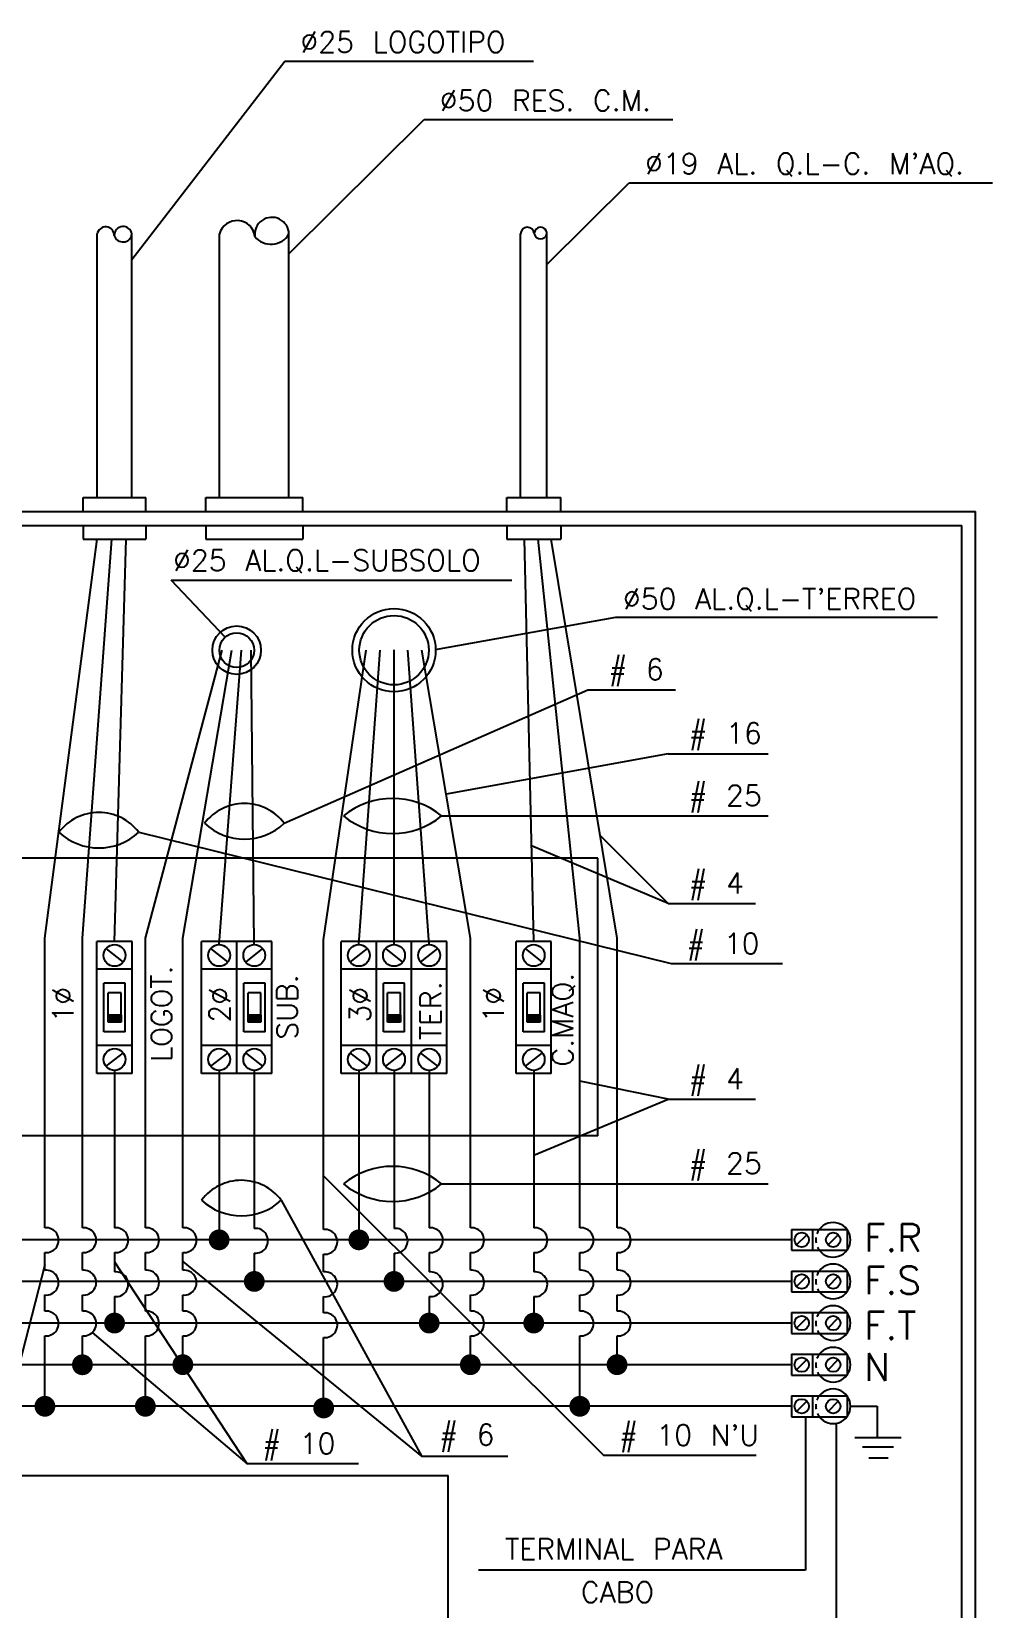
# Model space of a CAD drawing. Extents: x 0 to 0.454, y -0.021 to 0.524.
# Drawn here: x 0.2738 to 0.4122, y 0.2965 to 0.5238 of the extents above; entities that cross this region are included whole.
import ezdxf

# ---------------------------------------------------------------- set-up
doc = ezdxf.new("R2010")
doc.units = 0
doc.header["$MEASUREMENT"] = 0
doc.layers.add('DETALHES-DIVERSOS', color=7, linetype='CONTINUOUS')
doc.styles.add('R60', font='txt', dxfattribs={"height": 0.15, "bigfont": 'RHENO'})
doc.styles.add('R80', font='txt', dxfattribs={"height": 0.2, "bigfont": 'RHENO'})

msp = doc.modelspace()

# ---------------------------------------------------------------- linework, layer by layer
at = {"layer": 'DETALHES-DIVERSOS'}
for p, q in [((0.2882089109790318, 0.4909668099358522), (0.3102317779280689, 0.5195573690052528)), ((0.3102317779280689, 0.5195573690052528), (0.3460675131223012, 0.5195573690052528)), ((0.3108423109790319, 0.4917775359466829), (0.3303095614475434, 0.5111159262749366)), ((0.3303095614475434, 0.5111159262749366), (0.3661452966417757, 0.5111159262749366)), ((0.348008910979032, 0.4902225276297885), (0.3598812879928361, 0.5020163174712714)), ((0.3598812879928361, 0.5020163174712714), (0.4122030038602829, 0.5020163174712714)), ((0.2832089109790324, 0.4566279797819242), (0.2832089109790318, 0.4946279797819243)), ((0.2882089109790316, 0.4566279797819242), (0.2882089109790318, 0.4946279797819243)), ((0.3008423109790316, 0.4566279797819239), (0.3008423109790319, 0.4946279797819243)), ((0.3108423109790319, 0.4566279797819242), (0.3108423109790319, 0.4946279797819243)), ((0.3442089109790327, 0.4566279797819242), (0.3442089109790324, 0.4946279797819243)), ((0.3480089109790323, 0.4566279797819242), (0.3480089109790323, 0.4946279797819243)), ((0.2812089109790323, 0.4546279797819245), (0.2812089109790323, 0.4566279797819242)), ((0.2812089109790323, 0.4566279797819242), (0.2902089109790315, 0.4566279797819239)), ((0.2902089109790317, 0.4546279797819245), (0.2902089109790315, 0.4566279797819239)), ((0.298842310979032, 0.4546279797819245), (0.2988423109790317, 0.4566279797819236)), ((0.2988423109790317, 0.4566279797819236), (0.3128423109790318, 0.4566279797819242)), ((0.3128423109790318, 0.4546279797819245), (0.3128423109790318, 0.4566279797819242)), ((0.3422089109790328, 0.4546279797819245), (0.3422089109790328, 0.4566279797819242)), ((0.3422089109790328, 0.4566279797819242), (0.3500089109790325, 0.4566279797819242)), ((0.3500089109790325, 0.4546279797819245), (0.3500089109790325, 0.4566279797819242)), ((0.04977557764569838, 0.4546279797819243), (0.4097755776456982, 0.4546279797819243)), ((0.05177557764569855, 0.4526279797819244), (0.4077755776456984, 0.4526279797819244)), ((0.2812089109790323, 0.4526279797819244), (0.2812089109790323, 0.4506279797819248)), ((0.2902089109790317, 0.4526279797819244), (0.2902089109790315, 0.4506279797819251)), ((0.298842310979032, 0.4526279797819244), (0.2988423109790317, 0.4506279797819254)), ((0.3128423109790318, 0.4526279797819244), (0.3128423109790318, 0.4506279797819248)), ((0.3422089109790328, 0.4526279797819244), (0.3422089109790328, 0.4506279797819248)), ((0.3500089109790325, 0.4526279797819244), (0.3500089109790325, 0.4506279797819248)), ((0.4077755776456984, 0.05662797978192472), (0.4077755776456984, 0.4526279797819244)), ((0.4097755776456982, 0.05462797978192455), (0.4097755776456982, 0.4546279797819243)), ((0.2756767441804452, 0.3931158341172299), (0.2832022921633474, 0.4506279797819248)), ((0.2810813044180135, 0.3931158341172299), (0.2853273179073385, 0.4506279797819248)), ((0.2812089109790323, 0.4506279797819248), (0.2902089109790315, 0.4506279797819251)), ((0.2857089109790318, 0.3926279797819247), (0.2873802728333839, 0.4506279797819251)), ((0.2988423109790317, 0.4506279797819254), (0.3128423109790318, 0.4506279797819248)), ((0.3422089109790328, 0.4506279797819248), (0.3500089109790325, 0.4506279797819248)), ((0.3461089109790323, 0.3926279797819247), (0.344799959832266, 0.4506279797819251)), ((0.352744622550682, 0.3931158341172299), (0.3467705212011653, 0.4506279797819248)), ((0.358112713568964, 0.3931158341172299), (0.348620290192789, 0.4506279797819248)), ((0.2938901157742179, 0.4447290116272389), (0.3429642639421432, 0.4447290116272389)), ((0.3016608519561048, 0.4365078471860109), (0.2938901157742179, 0.4447290116272389)), ((0.3319747947921626, 0.4347249005205173), (0.3579559005768699, 0.4393726971793366)), ((0.3579559005768699, 0.4393726971793366), (0.4042933956061576, 0.4393726971793369)), ((0.2901480612672531, 0.3931158341172299), (0.3012089109790576, 0.4346279797819243)), ((0.2955526215048214, 0.3931158341172299), (0.3026089109790406, 0.4346279797819243)), ((0.3007755776456987, 0.3922007270251474), (0.3040089109790234, 0.4346279797819243)), ((0.3058422443123651, 0.3922007270251474), (0.3054089109790066, 0.4346279797819243)), ((0.3158389752068139, 0.3928774282743625), (0.3219755776456982, 0.4346279797819243)), ((0.320908910979032, 0.3922007270251474), (0.3239755776456984, 0.4346279797819243)), ((0.3259755776456988, 0.3922007270251474), (0.3259755776456988, 0.4346758879241402)), ((0.3310422443123652, 0.3922007270251474), (0.3279755776456982, 0.4346279797819243)), ((0.3369758477099164, 0.3931158341172299), (0.3299755776456983, 0.4346279797819243)), ((0.3101684419039556, 0.4096704222964387), (0.3539271734283837, 0.4289152412494279)), ((0.3539271734283837, 0.4289152412494279), (0.3665151043708151, 0.4289152412494279)), ((0.3654838527799542, 0.4197111503791542), (0.333474505821102, 0.4138790637036588)), ((0.3654838527799542, 0.4197111503791542), (0.3799056143894483, 0.4197111503791542)), ((0.3328312526877819, 0.41072868434288), (0.3654838527799542, 0.41072868434288)), ((0.3654838527799542, 0.41072868434288), (0.3799056143894483, 0.41072868434288)), ((0.2891952090066608, 0.4083872135633875), (0.3658930277531759, 0.3894393748554295)), ((0.3556713792772466, 0.4079072491055111), (0.3654838527799542, 0.3980960516377253)), ((0.3654838527799542, 0.3980960516377253), (0.3457975876040205, 0.4064228076448977)), ((0.3553306668940768, 0.4046279797819246), (0.06865633412606116, 0.4046279797819248)), ((0.3553306668940768, 0.3646279797819246), (0.3553306668940768, 0.4046279797819246)), ((0.3654838527799542, 0.3980960516377253), (0.3780717837223857, 0.3980960516377253)), ((0.2756767441804452, 0.3513550934686894), (0.2756767441804452, 0.3931158341172299)), ((0.2810813044180135, 0.3513550934686894), (0.2810813044180135, 0.3931158341172299)), ((0.2831755776456983, 0.3736279797819249), (0.283175577645698, 0.3926279797819247)), ((0.2882422443123652, 0.3926279797819247), (0.2831755776456986, 0.3926279797819247)), ((0.2844744887732862, 0.3916025236285661), (0.2869433331847774, 0.3896534359352835)), ((0.2882422443123646, 0.3736279797819246), (0.2882422443123646, 0.3926279797819247)), ((0.2901480612672531, 0.3513550934686894), (0.2901480612672531, 0.3931158341172299)), ((0.2955526215048214, 0.3513550934686894), (0.2955526215048214, 0.3931158341172299)), ((0.298242244312366, 0.3736279797819249), (0.2982422443123657, 0.3926279797819247)), ((0.3083755776456984, 0.3926279797819247), (0.2982422443123657, 0.3926279797819247)), ((0.2995411554399531, 0.3916025236285661), (0.3020099998514443, 0.3896534359352835)), ((0.3033089109790318, 0.3736279797819246), (0.3033089109790321, 0.3926279797819247)), ((0.3046078221066197, 0.3896534359352832), (0.3070766665181109, 0.3916025236285661)), ((0.3083755776456984, 0.3736279797819246), (0.3083755776456984, 0.3926279797819247)), ((0.3158389752068139, 0.351116687625822), (0.3158389752068139, 0.3928774282743625)), ((0.3335755776456985, 0.3926279797819247), (0.3183755776456984, 0.3926279797819247)), ((0.3183755776456987, 0.3736279797819249), (0.3183755776456984, 0.3926279797819247)), ((0.3196744887732861, 0.3896534359352837), (0.3221433331847776, 0.3916025236285661)), ((0.3234422443123653, 0.3736279797819249), (0.3234422443123656, 0.392627979781925)), ((0.3247411554399532, 0.3916025236285661), (0.3272099998514444, 0.3896534359352835)), ((0.3285089109790319, 0.3736279797819246), (0.3285089109790322, 0.3926279797819247)), ((0.3298078221066199, 0.3896534359352832), (0.3322766665181111, 0.3916025236285661)), ((0.3335755776456985, 0.3736279797819246), (0.3335755776456985, 0.3926279797819247)), ((0.3369758477099164, 0.3513550934686894), (0.3369758477099164, 0.3931158341172299)), ((0.3435755776456987, 0.3736279797819249), (0.3435755776456985, 0.3926279797819247)), ((0.3486422443123657, 0.3926279797819247), (0.3435755776456991, 0.3926279797819247)), ((0.3448744887732867, 0.3916025236285661), (0.3473433331847779, 0.3896534359352835)), ((0.3486422443123651, 0.3736279797819246), (0.3486422443123651, 0.3926279797819247)), ((0.352744622550682, 0.3513550934686894), (0.352744622550682, 0.3931158341172299)), ((0.358112713568964, 0.3513550934686894), (0.358112713568964, 0.3931158341172299)), ((0.3658930277531759, 0.3894393748554295), (0.381963787812296, 0.3894393748554295)), ((0.2882422443123649, 0.3886279797819246), (0.2831755776456983, 0.3886279797819246)), ((0.2841755776456985, 0.3796279797819249), (0.2841755776456985, 0.386627979781925)), ((0.2872422443123652, 0.3866279797819248), (0.2841755776456985, 0.386627979781925)), ((0.2872422443123649, 0.3796279797819249), (0.2872422443123652, 0.3866279797819248)), ((0.3083755776456984, 0.3886279797819246), (0.2982422443123657, 0.3886279797819246)), ((0.3074053335154163, 0.3866279797819248), (0.3043386668487496, 0.386627979781925)), ((0.3043386668487496, 0.3796279797819249), (0.3043386668487496, 0.386627979781925)), ((0.307405333515416, 0.3796279797819249), (0.3074053335154163, 0.3866279797819248)), ((0.3335755776456985, 0.3886279797819246), (0.3183755776456981, 0.3886279797819249)), ((0.3244422443123655, 0.3796279797819249), (0.3244422443123655, 0.386627979781925)), ((0.3275089109790322, 0.3866279797819248), (0.3244422443123655, 0.386627979781925)), ((0.327508910979032, 0.3796279797819249), (0.3275089109790322, 0.3866279797819248)), ((0.3486422443123653, 0.3886279797819246), (0.3435755776456987, 0.3886279797819246)), ((0.3476422443123657, 0.3866279797819248), (0.344575577645699, 0.386627979781925)), ((0.344575577645699, 0.3796279797819249), (0.344575577645699, 0.386627979781925)), ((0.3476422443123654, 0.3796279797819249), (0.3476422443123657, 0.3866279797819248)), ((0.2847755776456982, 0.3820279797819244), (0.2847755776456986, 0.3852279797819251)), ((0.2866422443123652, 0.3852279797819249), (0.2847755776456986, 0.3852279797819251)), ((0.2866422443123652, 0.3820279797819247), (0.2866422443123652, 0.3852279797819249)), ((0.3068053335154163, 0.3852279797819249), (0.3049386668487496, 0.3852279797819251)), ((0.3049386668487493, 0.3820279797819244), (0.3049386668487496, 0.3852279797819251)), ((0.3068053335154163, 0.3820279797819247), (0.3068053335154163, 0.3852279797819249)), ((0.3250422443123652, 0.3820279797819244), (0.3250422443123655, 0.3852279797819251)), ((0.3269089109790322, 0.3852279797819249), (0.3250422443123655, 0.3852279797819251)), ((0.3269089109790322, 0.3820279797819247), (0.3269089109790322, 0.3852279797819249)), ((0.3470422443123657, 0.3852279797819249), (0.345175577645699, 0.3852279797819251)), ((0.3451755776456987, 0.3820279797819244), (0.345175577645699, 0.3852279797819251)), ((0.3470422443123657, 0.3820279797819247), (0.3470422443123657, 0.3852279797819249)), ((0.2847755776456982, 0.3810279797819244), (0.2847755776456982, 0.3820279797819244)), ((0.2866422443123652, 0.3820279797819247), (0.2847755776456982, 0.3820279797819244)), ((0.2866422443123652, 0.3820279797819247), (0.2866422443123646, 0.3810279797819244)), ((0.3068053335154163, 0.3820279797819247), (0.3049386668487493, 0.3820279797819244)), ((0.3049386668487493, 0.3810279797819244), (0.3049386668487493, 0.3820279797819244)), ((0.3068053335154163, 0.3820279797819247), (0.3068053335154157, 0.3810279797819244)), ((0.3250422443123652, 0.3810279797819244), (0.3250422443123652, 0.3820279797819244)), ((0.3269089109790322, 0.3820279797819247), (0.3250422443123652, 0.3820279797819244)), ((0.3269089109790322, 0.3820279797819247), (0.3269089109790316, 0.3810279797819244)), ((0.3470422443123657, 0.3820279797819247), (0.3451755776456987, 0.3820279797819244)), ((0.3451755776456987, 0.3810279797819244), (0.3451755776456987, 0.3820279797819244)), ((0.3470422443123657, 0.3820279797819247), (0.3470422443123651, 0.3810279797819244)), ((0.2866422443123646, 0.3810279797819244), (0.2847755776456982, 0.3810279797819244)), ((0.3068053335154157, 0.3810279797819244), (0.3049386668487493, 0.3810279797819244)), ((0.3269089109790316, 0.3810279797819244), (0.3250422443123652, 0.3810279797819244)), ((0.3470422443123651, 0.3810279797819244), (0.3451755776456987, 0.3810279797819244)), ((0.2882422443123646, 0.377627979781925), (0.2831755776456983, 0.377627979781925)), ((0.2872422443123649, 0.3796279797819249), (0.2841755776456985, 0.3796279797819249)), ((0.3083755776456984, 0.3776279797819247), (0.2982422443123655, 0.377627979781925)), ((0.307405333515416, 0.3796279797819249), (0.3043386668487496, 0.3796279797819249)), ((0.3335755776456985, 0.3776279797819247), (0.3183755776456987, 0.377627979781925)), ((0.327508910979032, 0.3796279797819249), (0.3244422443123655, 0.3796279797819249)), ((0.3486422443123651, 0.377627979781925), (0.3435755776456987, 0.377627979781925)), ((0.3476422443123654, 0.3796279797819249), (0.344575577645699, 0.3796279797819249)), ((0.2869433331847772, 0.3766025236285661), (0.2844744887732857, 0.3746534359352834)), ((0.3020099998514441, 0.3766025236285661), (0.2995411554399526, 0.3746534359352834)), ((0.3070766665181109, 0.3746534359352834), (0.3046078221066192, 0.3766025236285658)), ((0.3221433331847778, 0.3746534359352834), (0.3196744887732864, 0.3766025236285661)), ((0.3272099998514442, 0.3766025236285661), (0.3247411554399527, 0.3746534359352834)), ((0.3322766665181111, 0.3746534359352834), (0.3298078221066193, 0.3766025236285658)), ((0.3473433331847777, 0.3766025236285661), (0.3448744887732862, 0.3746534359352834)), ((0.2882422443123646, 0.3736279797819246), (0.2831755776456983, 0.3736279797819249)), ((0.2857089109790316, 0.3740552325387022), (0.2857089109790313, 0.3513550934686894)), ((0.3083755776456984, 0.3736279797819246), (0.2982422443123652, 0.3736279797819246)), ((0.3007755776456985, 0.3740552325387022), (0.3007755776456982, 0.3496279797819243)), ((0.3058422443123651, 0.3740552325387022), (0.3058422443123651, 0.3512661949009758)), ((0.3335755776456985, 0.3736279797819246), (0.3183755776456987, 0.3736279797819249)), ((0.320908910979032, 0.3740552325387022), (0.3209089109790317, 0.3496279797819243)), ((0.3259755776456986, 0.3740552325387022), (0.3259755776456986, 0.3512661949009758)), ((0.3310422443123652, 0.3740552325387022), (0.3310422443123649, 0.3513550934686894)), ((0.3486422443123651, 0.3736279797819246), (0.3435755776456987, 0.3736279797819249)), ((0.3461089109790321, 0.3740552325387022), (0.3461089109790318, 0.3513550934686894)), ((0.3654838527799542, 0.3698876064208907), (0.352744622550682, 0.3725016751208268)), ((0.3461089109790318, 0.3618282083025839), (0.3654838527799542, 0.3698876064208907)), ((0.3654838527799542, 0.3698876064208907), (0.3780717837223857, 0.3698876064208907)), ((0.3553306668940768, 0.3646279797819246), (0.06865633412606158, 0.3646279797819243)), ((0.3158389752068139, 0.3588588252223648), (0.3561815538300958, 0.3185785665167178)), ((0.3328312526877819, 0.3576893602051924), (0.3654838527799542, 0.3576893602051924)), ((0.3654838527799542, 0.3576893602051924), (0.3799056143894483, 0.3576893602051924)), ((0.3097404167427861, 0.3553478894256999), (0.3300087687923151, 0.3183719543964555)), ((0.3832544424365502, 0.3511279797819246), (0.3832544424365499, 0.3481279797819239)), ((0.3832544424365502, 0.3511279797819246), (0.3912544424365503, 0.3511279797819246)), ((0.383984384949655, 0.3488911324853611), (0.3854623387303038, 0.3503648270784872)), ((0.3862544424365503, 0.3511279797819243), (0.3862544424365503, 0.3481279797819242)), ((0.388515465546226, 0.3488911324853611), (0.3899934193268747, 0.3503648270784872)), ((0.3912544424365503, 0.3511279797819246), (0.3912544424365503, 0.3481279797819239)), ((0.3832544424365499, 0.3496279797819243), (0.1644016702727951, 0.3496279797819243)), ((0.3832544424365499, 0.3481279797819239), (0.3912544424365503, 0.3481279797819239)), ((0.2756767441804449, 0.3460303209310992), (0.2682629655548728, 0.317287256092932)), ((0.2756767441804449, 0.3452344790642279), (0.2756767441804449, 0.3477991311234582)), ((0.2810813044180132, 0.3452344790642279), (0.2810813044180132, 0.3477991311234582)), ((0.2857089109790313, 0.3477991311235253), (0.2857089109790313, 0.3449988115128961)), ((0.2857089109790313, 0.3464505726863205), (0.3047693300551414, 0.3173747707843218)), ((0.2901480612672528, 0.3452344790642279), (0.2901480612672528, 0.3477991311234582)), ((0.2955526215048211, 0.3452344790642279), (0.2955526215048211, 0.3477991311234582)), ((0.2955526215048211, 0.3465168050938432), (0.3300087687923151, 0.3183719543964555)), ((0.3058422443123651, 0.3477102325557483), (0.3058422443123651, 0.3436279797819243)), ((0.3158389752068136, 0.3449960732213604), (0.3158389752068136, 0.3475607252805908)), ((0.3259755776456986, 0.3477102325557483), (0.3259755776456986, 0.3436279797819243)), ((0.3310422443123649, 0.3477991311235253), (0.3310422443123649, 0.3449988115128961)), ((0.3369758477099161, 0.3452344790642279), (0.3369758477099161, 0.3477991311234582)), ((0.3461089109790318, 0.3477991311235253), (0.3461089109790318, 0.3449988115128961)), ((0.3527446225506817, 0.3452344790642279), (0.3527446225506817, 0.3477991311234582)), ((0.3581127135689637, 0.3452344790642279), (0.3581127135689637, 0.3477991311234582)), ((0.3832544424365502, 0.3436279797819243), (0.1581808504004039, 0.3436279797819243)), ((0.3832544424365502, 0.3451279797819247), (0.3832544424365499, 0.342127979781924)), ((0.3832544424365502, 0.3451279797819247), (0.3912544424365503, 0.3451279797819247)), ((0.383984384949655, 0.3428911324853611), (0.3854623387303038, 0.3443648270784873)), ((0.3862544424365503, 0.3451279797819244), (0.3862544424365503, 0.3421279797819243)), ((0.388515465546226, 0.3428911324853611), (0.3899934193268747, 0.3443648270784873)), ((0.3912544424365503, 0.3451279797819247), (0.3912544424365503, 0.342127979781924)), ((0.2756767441804449, 0.3393427913720704), (0.2756767441804449, 0.3416785167191465)), ((0.2810813044180132, 0.3393427913720704), (0.2810813044180132, 0.3416785167191465)), ((0.285708910979031, 0.3414428491678187), (0.285708910979031, 0.3376279797819244)), ((0.2901480612672528, 0.3393427913720704), (0.2901480612672528, 0.3416785167191465)), ((0.2955526215048211, 0.3393427913720704), (0.2955526215048211, 0.3416785167191465)), ((0.3158389752068136, 0.339104385529203), (0.3158389752068136, 0.341440110876279)), ((0.3310422443123646, 0.3414428491678187), (0.3310422443123646, 0.3376279797819244)), ((0.3369758477099161, 0.3393427913720704), (0.3369758477099161, 0.3416785167191465)), ((0.3461089109790315, 0.3414428491678187), (0.3461089109790315, 0.3376279797819244)), ((0.3527446225506817, 0.3393427913720704), (0.3527446225506817, 0.3416785167191465)), ((0.3581127135689637, 0.3393427913720704), (0.3581127135689637, 0.3416785167191465)), ((0.3832544424365499, 0.342127979781924), (0.3912544424365503, 0.342127979781924)), ((0.3832544424365502, 0.3391279797819247), (0.3832544424365499, 0.336127979781924)), ((0.3832544424365502, 0.3391279797819247), (0.3912544424365503, 0.3391279797819247)), ((0.3862544424365503, 0.3391279797819244), (0.3862544424365503, 0.3361279797819243)), ((0.3912544424365503, 0.3391279797819247), (0.3912544424365503, 0.336127979781924)), ((0.3832544424365499, 0.3376279797819244), (0.1528487195053486, 0.3376279797819244)), ((0.383984384949655, 0.3368911324853612), (0.3854623387303038, 0.3383648270784873)), ((0.388515465546226, 0.3368911324853612), (0.3899934193268747, 0.3383648270784873)), ((0.2756767441804449, 0.3256277706477594), (0.2756767441804449, 0.3357868290268284)), ((0.2810813044180132, 0.3316279797819244), (0.2810813044180132, 0.3357868290268284)), ((0.2825011665249379, 0.3362689883217071), (0.3047693300551414, 0.3173747707843218)), ((0.2901480612672528, 0.3256277706477594), (0.2901480612672528, 0.3357868290268284)), ((0.2955526215048211, 0.3316279797819244), (0.2955526215048211, 0.3357868290268284)), ((0.3158389752068136, 0.325389364804892), (0.3158389752068136, 0.335548423183961)), ((0.3369758477099161, 0.3316279797819244), (0.3369758477099161, 0.3357868290268284)), ((0.3527446225506817, 0.3256277706477594), (0.3527446225506817, 0.3357868290268284)), ((0.3581127135689637, 0.3316279797819244), (0.3581127135689637, 0.3357868290268284)), ((0.3832544424365499, 0.336127979781924), (0.3912544424365503, 0.336127979781924)), ((0.3832544424365502, 0.3331279797819248), (0.3832544424365499, 0.3301279797819241)), ((0.3832544424365502, 0.3331279797819248), (0.3912544424365503, 0.3331279797819248)), ((0.383984384949655, 0.3308911324853612), (0.3854623387303038, 0.3323648270784874)), ((0.3862544424365503, 0.3331279797819245), (0.3862544424365503, 0.3301279797819244)), ((0.388515465546226, 0.3308911324853612), (0.3899934193268747, 0.3323648270784874)), ((0.3912544424365503, 0.3331279797819248), (0.3912544424365503, 0.3301279797819241)), ((0.3832544424365499, 0.3316279797819244), (0.247189247778354, 0.3316279797819244)), ((0.3832544424365499, 0.3301279797819241), (0.3912544424365503, 0.3301279797819241)), ((0.3832544424365502, 0.3256279797819245), (0.2439109853538206, 0.3256279797819245)), ((0.3832544424365502, 0.3271279797819248), (0.3832544424365499, 0.3241279797819241)), ((0.3832544424365502, 0.3271279797819248), (0.3912544424365503, 0.3271279797819248)), ((0.383984384949655, 0.3248911324853613), (0.3854623387303038, 0.3263648270784874)), ((0.3862544424365503, 0.3271279797819245), (0.3862544424365503, 0.3241279797819244)), ((0.388515465546226, 0.3248911324853613), (0.3899934193268747, 0.3263648270784874)), ((0.3912544424365503, 0.3271279797819248), (0.3912544424365503, 0.3241279797819241)), ((0.3917544424365504, 0.3256279797819245), (0.3956005994068612, 0.3256279797819245)), ((0.3956005994068612, 0.3256279797819245), (0.3956005994068612, 0.3211065731275953)), ((0.3832544424365499, 0.3241279797819241), (0.3912544424365503, 0.3241279797819241)), ((0.38527103457363, 0.3241279797819241), (0.38527103457363, 0.3020275848705423)), ((0.389699527505078, 0.3231679189530478), (0.389699527505078, 0.2825898434106334)), ((0.3923645325669837, 0.3211065731275953), (0.3990598467067589, 0.3211065731275953)), ((0.3423790259985246, 0.3183719543964555), (0.3300087687923151, 0.3183719543964555)), ((0.3561815538300958, 0.3185785665167178), (0.3781674331146955, 0.3185785665167178)), ((0.3934804215789738, 0.3197684135317032), (0.397943964338824, 0.3197684135317032)), ((0.3047693300551414, 0.3173747707843218), (0.3208400901142615, 0.3173747707843218)), ((0.394373130130944, 0.3182072289327696), (0.3971628426948364, 0.3182072289327696)), ((0.2137755776456984, 0.3156279797819245), (0.333775577645698, 0.3156279797819245)), ((0.333775577645698, 0.1656279797819251), (0.333775577645698, 0.3156279797819245)), ((0.38527103457363, 0.3020275848705423), (0.3381634825906754, 0.3020275848705423))]:
    msp.add_line(p, q, dxfattribs=at)
at = {"layer": 'DETALHES-DIVERSOS', "const_width": 0.001}
for points in [[(0.2866422443123649, 0.3815279797819245), (0.2847755776456982, 0.3815279797819245)], [(0.306805333515416, 0.3815279797819245), (0.3049386668487493, 0.3815279797819245)], [(0.3269089109790319, 0.3815279797819245), (0.3250422443123652, 0.3815279797819245)], [(0.3470422443123654, 0.3815279797819245), (0.3451755776456987, 0.3815279797819245)]]:
    msp.add_lwpolyline(points, dxfattribs=at)
at = {"layer": 'DETALHES-DIVERSOS', "const_width": 0.0015}
for points in [[(0.300025577645698, 0.3496279797819243, 1), (0.3015255776456984, 0.3496279797819243, 1)], [(0.3201589109790315, 0.3496279797819243, 1), (0.3216589109790319, 0.3496279797819243, 1)], [(0.3050922443123652, 0.3436279797819243, 1), (0.306592244312365, 0.3436279797819243, 1)], [(0.3252255776456987, 0.3436279797819243, 1), (0.3267255776456985, 0.3436279797819243, 1)], [(0.2849589109790311, 0.3376279797819244, 1), (0.2864589109790312, 0.3376279797819244, 1)], [(0.3302922443123647, 0.3376279797819244, 1), (0.3317922443123648, 0.3376279797819244, 1)], [(0.3453589109790316, 0.3376279797819244, 1), (0.3468589109790317, 0.3376279797819244, 1)], [(0.2803313044180133, 0.3316108784517035, 1), (0.2818313044180131, 0.3316108784517035, 1)], [(0.2948026215048212, 0.3316279797819244, 1), (0.296302621504821, 0.3316279797819244, 1)], [(0.3362258477099162, 0.3316279797819244, 1), (0.337725847709916, 0.3316279797819244, 1)], [(0.3573627135689638, 0.3316279797819244, 1), (0.3588627135689636, 0.3316279797819244, 1)], [(0.274926744180445, 0.3256277706477594, 1), (0.2764267441804448, 0.3256277706477594, 1)], [(0.2893980612672529, 0.3256277706477594, 1), (0.2908980612672527, 0.3256277706477594, 1)], [(0.3150889752068137, 0.325389364804892, 1), (0.3165889752068135, 0.325389364804892, 1)], [(0.3519946225506819, 0.3256277706477594, 1), (0.3534946225506816, 0.3256277706477594, 1)]]:
    msp.add_lwpolyline(points, format="xyb", close=True, dxfattribs=at)
at = {"layer": 'DETALHES-DIVERSOS'}
for centre, radius in [((0.3259755776456983, 0.4346279797819243), 0.006), ((0.3259755776456983, 0.4346279797819243), 0.005), ((0.3033089109790321, 0.4346279797819243), 0.0035), ((0.3033089109790321, 0.4346279797819243), 0.0025), ((0.2857089109790318, 0.3906279797819248), 0.001572747243222636), ((0.3007755776456987, 0.3906279797819248), 0.001572747243222636), ((0.3058422443123651, 0.3906279797819248), 0.001572747243222636), ((0.320908910979032, 0.3906279797819248), 0.001572747243222636), ((0.3259755776456988, 0.3906279797819248), 0.001572747243222636), ((0.3310422443123652, 0.3906279797819248), 0.001572747243222636), ((0.3461089109790323, 0.3906279797819248), 0.001572747243222636), ((0.2857089109790316, 0.3756279797819248), 0.001572747243222636), ((0.3007755776456985, 0.3756279797819248), 0.001572747243222636), ((0.3058422443123651, 0.3756279797819248), 0.001572747243222636), ((0.320908910979032, 0.3756279797819248), 0.001572747243222636), ((0.3259755776456986, 0.3756279797819248), 0.001572747243222636), ((0.3310422443123652, 0.3756279797819248), 0.001572747243222636), ((0.3461089109790321, 0.3756279797819248), 0.001572747243222636), ((0.3847233618399794, 0.3496279797819243), 0.001043566376847025), ((0.3892544424365504, 0.3496279797819243), 0.001043566376847025), ((0.3847233618399794, 0.3436279797819243), 0.001043566376847025), ((0.3892544424365504, 0.3436279797819243), 0.001043566376847025), ((0.3847233618399794, 0.3376279797819244), 0.001043566376847025), ((0.3892544424365504, 0.3376279797819244), 0.001043566376847025), ((0.3847233618399794, 0.3316279797819244), 0.001043566376847025), ((0.3892544424365504, 0.3316279797819244), 0.001043566376847025), ((0.3847233618399794, 0.3256279797819245), 0.001043566376847025), ((0.3892544424365504, 0.3256279797819245), 0.001043566376847025)]:
    msp.add_circle(centre, radius, dxfattribs=at)
for centre, radius, start, end in [((0.2844311512180015, 0.494405735655862), 0.001242281632048733, 0.7269080900870063, 169.69430823671), ((0.2869487657406619, 0.4944308734317936), 0.001275467339859563, 8.889919933911148, 180.4212518401785), ((0.303354861924809, 0.4939589043257799), 0.002600110424797579, 6.850517725057009, 165.088557340918), ((0.308380469544032, 0.4945700287360613), 0.002462523416091205, 1.348477287816562, 187.0205972405005), ((0.3451935605827141, 0.4946136495603277), 0.0009847538764999376, 2.24553863754025, 179.166197546668), ((0.3470937796335655, 0.4946812589059458), 0.0009166809938645577, 356.6679899495096, 181.814449456273), ((0.2869209275269206, 0.4947727209099615), 0.001296090802011253, 195.7230611204991, 353.5881106535893), ((0.3082664926631661, 0.4961278543074717), 0.002980681732210575, 218.5809110272097, 329.7881635011078), ((0.3470963680342793, 0.494876698570176), 0.0009458306728205168, 193.7284083016527, 344.7540311041303), ((0.3044162810808497, 0.4053054198883466), 0.007220844836826458, 37.19288780795806, 142.7442320208916), ((0.3257645535559949, 0.4021125743209917), 0.01114341009424335, 50.64232761500556, 129.3576723849945), ((0.2834430481835553, 0.4040222111552951), 0.007220844836826458, 37.19288780795806, 142.7442320208916), ((0.3044220541705896, 0.4158261814441274), 0.008421065411605103, 226.9070175209375, 313.03010230791), ((0.3257645535559949, 0.4193447943647685), 0.01114341009424335, 230.642327615004, 309.3576723849944), ((0.2834488212732951, 0.4145429727110759), 0.008421065411605103, 226.9070175209375, 313.03010230791), ((0.3257645535559949, 0.3490732501833041), 0.01114341009424335, 50.64232761500556, 129.3576723849945), ((0.3039882559196805, 0.3509828870176075), 0.007220844836826458, 37.19288780795806, 142.7442320208916), ((0.3257645535559949, 0.3663054702270809), 0.01114341009424335, 230.642327615004, 309.3576723849944), ((0.3039940290094204, 0.3615036485733883), 0.008421065411605103, 226.9070175209375, 313.03010230791), ((0.2758647714855438, 0.3495771122960757), 0.001787895779298032, 263.963222418095, 96.03677758190494), ((0.2812693317231121, 0.3495771122960757), 0.001787895779298032, 263.963222418095, 96.03677758190494), ((0.2858969382841302, 0.3495771122960757), 0.001787895779298032, 263.9632224178712, 96.03677758191398), ((0.2903360885723517, 0.3495771122960757), 0.001787895779298032, 263.963222418095, 96.03677758190494), ((0.29574064880992, 0.3495771122960757), 0.001787895779298032, 263.963222418095, 96.03677758190494), ((0.306030271617464, 0.3494882137283621), 0.001787895779298032, 263.963222418086, 96.03677758191398), ((0.3160270025119125, 0.3493387064532082), 0.001787895779298032, 263.963222418095, 96.03677758190494), ((0.3261636049507975, 0.3494882137283621), 0.001787895779298032, 263.963222418086, 96.03677758191398), ((0.3312302716174638, 0.3495771122960757), 0.001787895779298032, 263.9632224178712, 96.03677758191398), ((0.337163875015015, 0.3495771122960757), 0.001787895779298032, 263.963222418095, 96.03677758190494), ((0.3462969382841307, 0.3495771122960757), 0.001787895779298032, 263.9632224178712, 96.03677758191398), ((0.3529326498557807, 0.3495771122960757), 0.001787895779298032, 263.963222418095, 96.03677758190494), ((0.3583007408740626, 0.3495771122960757), 0.001787895779298032, 263.963222418095, 96.03677758190494), ((0.3892544424365504, 0.349627979781924), 0.002499999999999943, 143.130102354139, 159.4178478760283), ((0.3892544424365504, 0.3496279797819243), 0.0025, 216.8698976458519, 143.1301023541443), ((0.3892544424365504, 0.349627979781924), 0.002499999999999943, 172.8231138920281, 190.0273418919263), ((0.3892544424365504, 0.349627979781924), 0.002499999999999943, 205.0322463286664, 216.8698976458466), ((0.3892544424365504, 0.3436279797819243), 0.0025, 216.8698976458519, 143.1301023541443), ((0.2758647714855438, 0.3434564978916872), 0.001787895779298032, 263.9632224178386, 96.03677758216142), ((0.2812693317231121, 0.3434564978916872), 0.001787895779298032, 263.9632224178386, 96.03677758216142), ((0.2858969382841302, 0.3432208303403574), 0.001787895779298032, 263.9632224178341, 96.03677758216593), ((0.2903360885723517, 0.3434564978916872), 0.001787895779298032, 263.9632224178386, 96.03677758216142), ((0.29574064880992, 0.3434564978916872), 0.001787895779298032, 263.9632224178386, 96.03677758216142), ((0.3160270025119125, 0.3432180920488198), 0.001787895779298032, 263.9632224178386, 96.03677758216142), ((0.3312302716174638, 0.3432208303403574), 0.001787895779298032, 263.9632224178341, 96.03677758216593), ((0.337163875015015, 0.3434564978916872), 0.001787895779298032, 263.9632224178386, 96.03677758216142), ((0.3462969382841307, 0.3432208303403574), 0.001787895779298032, 263.9632224178341, 96.03677758216593), ((0.3529326498557807, 0.3434564978916872), 0.001787895779298032, 263.9632224178386, 96.03677758216142), ((0.3583007408740626, 0.3434564978916872), 0.001787895779298032, 263.9632224178386, 96.03677758216142), ((0.3892544424365504, 0.3436279797819241), 0.002499999999999943, 172.8231138920281, 190.0273418919263), ((0.3892544424365504, 0.3436279797819241), 0.002499999999999943, 143.130102354139, 159.4178478760283), ((0.3892544424365504, 0.3436279797819241), 0.002499999999999943, 205.0322463286664, 216.8698976458466), ((0.2758647714855438, 0.3375648101993748), 0.001787895779298032, 263.9632224178567, 96.03677758163937), ((0.2812693317231121, 0.3375648101993748), 0.001787895779298032, 263.9632224178567, 96.03677758163937), ((0.2903360885723517, 0.3375648101993748), 0.001787895779298032, 263.9632224178567, 96.03677758163937), ((0.29574064880992, 0.3375648101993748), 0.001787895779298032, 263.9632224178567, 96.03677758163937), ((0.3160270025119125, 0.3373264043565073), 0.001787895779298032, 263.9632224178567, 96.03677758163937), ((0.337163875015015, 0.3375648101993748), 0.001787895779298032, 263.9632224178567, 96.03677758163937), ((0.3529326498557807, 0.3375648101993748), 0.001787895779298032, 263.9632224178567, 96.03677758163937), ((0.3583007408740626, 0.3375648101993748), 0.001787895779298032, 263.9632224178567, 96.03677758163937), ((0.3892544424365504, 0.3376279797819241), 0.002499999999999943, 143.130102354139, 159.4178478760283), ((0.3892544424365504, 0.3376279797819244), 0.0025, 216.8698976458519, 143.1301023541443), ((0.3892544424365504, 0.3376279797819241), 0.002499999999999943, 172.8231138920281, 190.0273418919263), ((0.3892544424365504, 0.3376279797819241), 0.002499999999999943, 205.0322463286664, 216.8698976458466), ((0.3892544424365504, 0.3316279797819242), 0.002499999999999943, 172.8231138920281, 190.0273418919263), ((0.3892544424365504, 0.3316279797819242), 0.002499999999999943, 143.130102354139, 159.4178478760283), ((0.3892544424365504, 0.3316279797819244), 0.0025, 216.8698976458519, 143.1301023541443), ((0.3892544424365504, 0.3316279797819242), 0.002499999999999943, 205.0322463286664, 216.8698976458466), ((0.3892544424365504, 0.3256279797819245), 0.0025, 216.8698976458519, 143.1301023541443), ((0.3892544424365504, 0.3256279797819242), 0.002499999999999943, 172.8231138920281, 190.0273418919263), ((0.3892544424365504, 0.3256279797819242), 0.002499999999999943, 143.130102354139, 159.4178478760283), ((0.3892544424365504, 0.3256279797819242), 0.002499999999999943, 205.0322463286664, 216.8698976458466)]:
    msp.add_arc(centre, radius, start, end, dxfattribs=at)

# ---------------------------------------------------------------- texts
for s, height, style, p in [('%%C25 LOGOTIPO', 0.003, 'R60', (0.3124956998913656, 0.5208142527196792)), ('%%C50 RES. C.M.', 0.003, 'R60', (0.3325734834108401, 0.512372809989363)), ("%%C19 AL. Q.L-C. M'AQ.", 0.003, 'R60', (0.3621452099561329, 0.5032732011856977)), ('%%C25 AL.Q.L-SUBSOLO', 0.003, 'R60', (0.2941374673072504, 0.4460843966146952)), ("%%C50 AL.Q.L-T'ERREO", 0.003, 'R60', (0.3589542296752056, 0.440534455740014)), ('# 6', 0.003, 'R60', (0.3568885804869761, 0.4303741403023416)), ('# 16', 0.003, 'R60', (0.3684452598385466, 0.4211700494320679)), ('# 25', 0.003, 'R60', (0.3684452598385466, 0.4121875833957937)), ('# 4', 0.003, 'R60', (0.3684452598385466, 0.399554950690639)), ('# 10', 0.003, 'R60', (0.3681297063312785, 0.390837822076724)), ('# 4', 0.003, 'R60', (0.3684452598385466, 0.3713465054738045)), ('# 25', 0.003, 'R60', (0.3684452598385466, 0.3591482592581061)), ('F.R', 0.004, 'R80', (0.3936830652642054, 0.3479448106699037)), ('F.S', 0.004, 'R80', (0.3936830652642054, 0.3417828135350676)), ('F.T', 0.004, 'R80', (0.3936830652642054, 0.3352736603505563)), ('N', 0.004, 'R80', (0.3936830652642054, 0.3292852436349689)), ('# 6', 0.003, 'R60', (0.3325020004699222, 0.3200326552835189)), ("# 10 N'U", 0.003, 'R60', (0.3584182324081984, 0.3199770137380124)), ('# 10', 0.003, 'R60', (0.307006008633244, 0.3187732180056163)), ('TERMINAL PARA', 0.003, 'R60', (0.3419624776756128, 0.3035461583262985)), ('CABO', 0.003, 'R60', (0.3529035878074591, 0.297340299764412))]:
    msp.add_text(s, height=height, dxfattribs=dict(at, style=style)).set_placement(p)
at = {"layer": 'DETALHES-DIVERSOS', "style": 'R60'}
for s, p in [('LOGOT.', (0.2939822226136006, 0.3752838674896476)), ('SUB.', (0.3120849432621189, 0.3785054658614395)), ('C.MAQ.', (0.3517708661702945, 0.3746108951265679)), ('1%%C', (0.2797732850127996, 0.3809415449203262)), ('2%%C', (0.3023588214406006, 0.3809415449203262)), ('3%%C', (0.3225846733075382, 0.3809415449203262)), ('TER.', (0.3327621610566966, 0.3784117773541924)), ('1%%C', (0.3417992347077298, 0.3809415449203262))]:
    msp.add_text(s, height=0.003, rotation=90, dxfattribs=at).set_placement(p)

doc.saveas('drawing.dxf')
